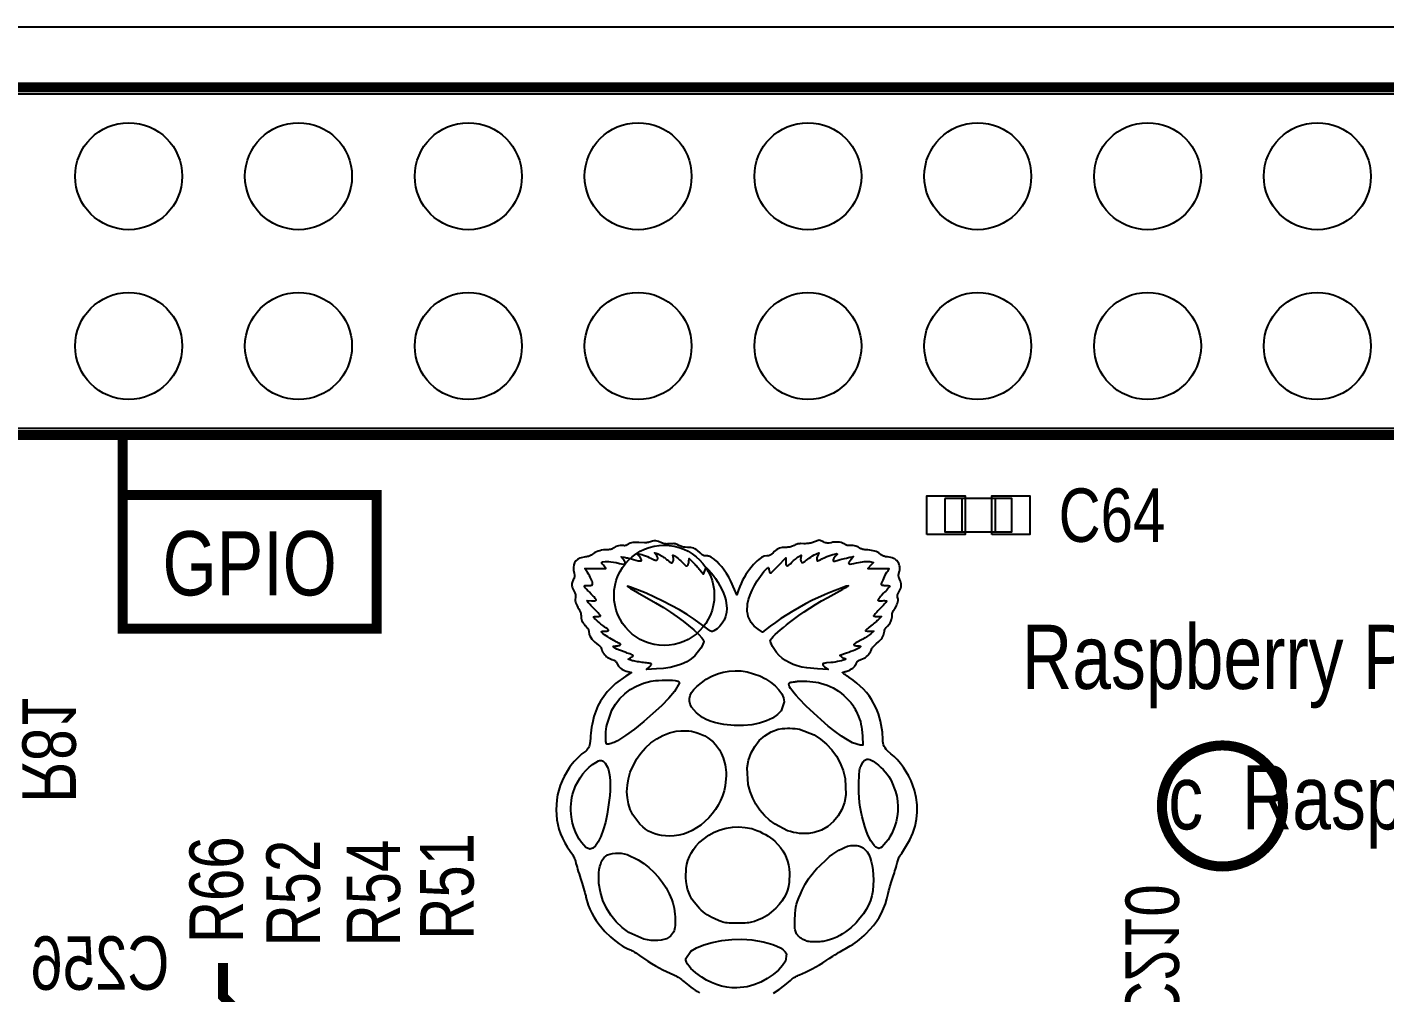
# Model space of a CAD drawing. Extents: x -2.3 to 87, y -2.5 to 56.
# Drawn here: x 14.47 to 34.78, y 41.55 to 56 of the extents above; entities that cross this region are included whole.
import ezdxf
from ezdxf.enums import TextEntityAlignment as Align

# ---------------------------------------------------------------- set-up
doc = ezdxf.new("R2010")
doc.units = 0
doc.header["$MEASUREMENT"] = 0
for name, color, linetype in [('BOARD_OUTLINE', 254, 'CONTINUOUS'), ('PARTS_TOP', 111, 'CONTINUOUS'), ('PINS_BOTTOM', 5, 'CONTINUOUS'), ('PINS_TOP', 1, 'CONTINUOUS'), ('SILK_BOTTOM', 85, 'CONTINUOUS'), ('SILK_TOP', 85, 'CONTINUOUS')]:
    doc.layers.add(name, color=color, linetype=linetype)

msp = doc.modelspace()

# ---------------------------------------------------------------- linework, layer by layer
at = {"layer": 'BOARD_OUTLINE'}
msp.add_lwpolyline([(3, 0), (82, 0, 0.414214), (85, 3), (85, 53, 0.414214), (82, 56), (3, 56, 0.414214), (0, 53), (0, 3, 0.414214)], format="xyb", close=True, dxfattribs=at)
at = {"layer": 'PARTS_TOP'}
for points in [[(7.1, 50), (57.9, 50), (57.9, 55), (7.1, 55), (7.1, 50)], [(28.2, 48.95), (28.2, 48.45), (29.2, 48.45), (29.2, 48.95), (28.2, 48.95)], [(28.45, 48.95), (28.45, 48.45)], [(28.95, 48.95), (28.95, 48.45)]]:
    msp.add_lwpolyline(points, dxfattribs=at)
at = {"layer": 'PINS_BOTTOM'}
for centre, radius in [((15.99, 53.77), 0.8), ((18.53, 53.77), 0.8), ((21.07, 53.77), 0.8), ((23.61, 53.77), 0.8), ((26.15, 53.77), 0.8), ((28.69, 53.77), 0.8), ((31.23, 53.77), 0.8), ((33.77, 53.77), 0.8), ((15.99, 51.23), 0.8), ((18.53, 51.23), 0.8), ((21.07, 51.23), 0.8), ((23.61, 51.23), 0.8), ((26.15, 51.23), 0.8), ((28.69, 51.23), 0.8), ((31.23, 51.23), 0.8), ((33.77, 51.23), 0.8), ((24, 47.5), 0.75)]:
    msp.add_circle(centre, radius, dxfattribs=at)
at = {"layer": 'PINS_TOP'}
for points in [[(27.93, 48.41), (27.93, 48.99), (28.5, 48.99), (28.5, 48.41)], [(28.9, 48.41), (28.9, 48.99), (29.47, 48.99), (29.47, 48.41)]]:
    msp.add_lwpolyline(points, close=True, dxfattribs=at)
for centre in [(15.99, 53.77), (18.53, 53.77), (21.07, 53.77), (23.61, 53.77), (26.15, 53.77), (28.69, 53.77), (31.23, 53.77), (33.77, 53.77), (15.99, 51.23), (18.53, 51.23), (21.07, 51.23), (23.61, 51.23), (26.15, 51.23), (28.69, 51.23), (31.23, 51.23), (33.77, 51.23)]:
    msp.add_circle(centre, 0.8, dxfattribs=at)
at = {"layer": 'SILK_TOP'}
for points in [[(7, 55.1, 0.15, 0.15, 0), (7, 50.4, 0.15, 0.15, 0), (7.5, 49.9, 0.15, 0.15, 0), (58, 49.9, 0.15, 0.15, 0), (58, 55.1, 0.15, 0.15, 0), (7, 55.1, 0.15, 0.15, 0)], [(15.9, 49, 0.15, 0.15, 0), (19.7, 49, 0.15, 0.15, 0), (19.7, 47, 0.15, 0.15, 0), (15.9, 47, 0.15, 0.15, 0), (15.9, 49.9, 0.15, 0.15, 0)], [(33.2555, 44.35, 0.15, 0.15, 1), (31.4445, 44.35, 0.15, 0.15, 1), (33.2555, 44.35, 0.15, 0.15, 0)], [(17.4, 42, 0.15, 0.15, 0), (17.4, 41.5, 0.15, 0.15, 0), (18.1, 40.8, 0.15, 0.15, 0), (19.5, 40.8, 0.15, 0.15, 0)]]:
    msp.add_lwpolyline(points, format="xyseb", dxfattribs=at)
msp.add_lwpolyline([(25.635, 41.5519), (25.7196, 41.6049), (25.804, 41.6675), (25.8889, 41.7398), (25.9163, 41.7622), (25.9312, 41.7731), (25.9465, 41.7836), (25.9621, 41.7936), (25.9777, 41.8028), (25.993, 41.8111), (26.008, 41.8184), (26.0223, 41.8245), (26.1137, 41.8636), (26.164, 41.8879), (26.216, 41.9148), (26.2688, 41.9435), (26.3216, 41.9738), (26.3734, 42.005), (26.4232, 42.0366), (26.4702, 42.0682), (26.523, 42.1037), (26.5514, 42.122), (26.5803, 42.1401), (26.6088, 42.1576), (26.6365, 42.1741), (26.6625, 42.1891), (26.6862, 42.2023), (26.7069, 42.2132), (26.7842, 42.2554), (26.8205, 42.2777), (26.8555, 42.3011), (26.8896, 42.3258), (26.9232, 42.3522), (26.9565, 42.3803), (26.9899, 42.4105), (27.0236, 42.4429), (27.1294, 42.56), (27.1745, 42.6206), (27.2146, 42.6833), (27.2501, 42.7483), (27.2812, 42.8164), (27.3082, 42.8878), (27.3313, 42.9631), (27.3508, 43.0428), (27.3614, 43.0868), (27.3685, 43.1134), (27.3765, 43.1422), (27.3853, 43.1723), (27.3947, 43.2031), (27.4044, 43.2338), (27.4142, 43.2638), (27.4239, 43.2923), (27.4432, 43.3494), (27.4524, 43.378), (27.4612, 43.406), (27.4692, 43.4325), (27.4763, 43.4571), (27.4823, 43.4791), (27.4869, 43.4978), (27.4901, 43.5127), (27.4983, 43.5445), (27.5035, 43.5594), (27.5095, 43.574), (27.5164, 43.5883), (27.5242, 43.6025), (27.533, 43.6168), (27.5429, 43.6313), (27.5539, 43.6462), (27.6761, 43.8414), (27.7203, 43.9429), (27.7532, 44.0466), (27.7747, 44.1521), (27.7847, 44.259), (27.7831, 44.3672), (27.7701, 44.4763), (27.7453, 44.586), (27.6943, 44.7239), (27.6603, 44.7934), (27.6216, 44.8613), (27.5793, 44.9265), (27.5342, 44.9874), (27.487, 45.0427), (27.4388, 45.0912), (27.3903, 45.1313), (27.339, 45.1744), (27.3193, 45.1957), (27.3032, 45.2175), (27.2905, 45.24), (27.2811, 45.2638), (27.2746, 45.2891), (27.2708, 45.3163), (27.2696, 45.346), (27.2633, 45.454), (27.2562, 45.5094), (27.2465, 45.5649), (27.2344, 45.62), (27.22, 45.6741), (27.2034, 45.7267), (27.1847, 45.7773), (27.164, 45.8252), (27.1011, 45.942), (27.0649, 45.9958), (27.0251, 46.047), (26.9815, 46.0959), (26.9337, 46.143), (26.8815, 46.1885), (26.8246, 46.2329), (26.7626, 46.2765), (26.7289, 46.2989), (26.7139, 46.3092), (26.7005, 46.3186), (26.6889, 46.3269), (26.6794, 46.3339), (26.6723, 46.3394), (26.6678, 46.3432), (26.6663, 46.345), (26.6694, 46.3472), (26.673, 46.3487), (26.6779, 46.3504), (26.6839, 46.3524), (26.6909, 46.3544), (26.6986, 46.3566), (26.7071, 46.3589), (26.7162, 46.3612), (26.7624, 46.3777), (26.7835, 46.3882), (26.803, 46.4001), (26.8206, 46.4132), (26.8364, 46.4275), (26.8501, 46.4428), (26.8615, 46.4591), (26.8705, 46.4761), (26.8813, 46.498), (26.8871, 46.5066), (26.8934, 46.514), (26.9006, 46.5204), (26.9088, 46.526), (26.9184, 46.5312), (26.9295, 46.5361), (26.9424, 46.5411), (26.9898, 46.5606), (27.0102, 46.5724), (27.0287, 46.5856), (27.0454, 46.6004), (27.0603, 46.6169), (27.0735, 46.635), (27.0852, 46.655), (27.0956, 46.6768), (27.1082, 46.7032), (27.1153, 46.7152), (27.1229, 46.7265), (27.131, 46.7372), (27.1397, 46.7471), (27.1488, 46.7564), (27.1585, 46.7651), (27.1687, 46.7731), (27.2121, 46.8095), (27.2304, 46.8281), (27.2463, 46.847), (27.2598, 46.8661), (27.271, 46.8852), (27.2796, 46.9044), (27.2857, 46.9235), (27.2893, 46.9425), (27.2938, 46.9663), (27.2972, 46.9771), (27.3015, 46.9875), (27.3068, 46.9976), (27.3132, 47.0078), (27.3209, 47.0181), (27.3299, 47.0287), (27.3404, 47.04), (27.3696, 47.0741), (27.3808, 47.0904), (27.39, 47.1068), (27.3971, 47.1233), (27.4025, 47.1404), (27.4061, 47.1583), (27.4082, 47.1773), (27.4089, 47.1978), (27.4105, 47.2196), (27.4126, 47.2302), (27.4158, 47.241), (27.4199, 47.2519), (27.4252, 47.2632), (27.4316, 47.2751), (27.4393, 47.2876), (27.4483, 47.3011), (27.4731, 47.3432), (27.4824, 47.3642), (27.4897, 47.3849), (27.4948, 47.405), (27.4977, 47.4243), (27.4983, 47.4426), (27.4966, 47.4596), (27.4924, 47.4751), (27.4888, 47.4892), (27.4884, 47.4961), (27.4891, 47.5031), (27.4908, 47.5105), (27.4937, 47.5183), (27.4978, 47.5269), (27.5031, 47.5364), (27.5098, 47.547), (27.5322, 47.5887), (27.5392, 47.6094), (27.5436, 47.6302), (27.5452, 47.651), (27.5442, 47.6718), (27.5404, 47.6928), (27.534, 47.7138), (27.5249, 47.735), (27.5136, 47.7611), (27.51, 47.7716), (27.5075, 47.7811), (27.5063, 47.7898), (27.5061, 47.7982), (27.5071, 47.8067), (27.5091, 47.8156), (27.5121, 47.8255), (27.5217, 47.8644), (27.5239, 47.8846), (27.5243, 47.9048), (27.523, 47.9247), (27.5201, 47.9439), (27.5156, 47.9621), (27.5094, 47.9788), (27.5017, 47.9937), (27.4791, 48.0222), (27.4653, 48.0341), (27.4496, 48.0445), (27.432, 48.0534), (27.4124, 48.0609), (27.3906, 48.0669), (27.3667, 48.0716), (27.3404, 48.075), (27.3126, 48.0788), (27.3003, 48.0813), (27.2891, 48.0843), (27.2788, 48.0878), (27.2695, 48.0918), (27.261, 48.0964), (27.2533, 48.1016), (27.2464, 48.1075), (27.211, 48.1351), (27.1923, 48.146), (27.1724, 48.1551), (27.1512, 48.1627), (27.1281, 48.1687), (27.1028, 48.1735), (27.0751, 48.177), (27.0445, 48.1794), (27.0032, 48.1829), (26.9865, 48.1851), (26.9721, 48.1877), (26.9597, 48.1907), (26.949, 48.1942), (26.9399, 48.1983), (26.932, 48.203), (26.925, 48.2084), (26.8994, 48.2253), (26.8833, 48.2322), (26.8657, 48.238), (26.8472, 48.2426), (26.8282, 48.2457), (26.8094, 48.2473), (26.7912, 48.2473), (26.7742, 48.2455), (26.7574, 48.2439), (26.7496, 48.2442), (26.7421, 48.2453), (26.7346, 48.2472), (26.7272, 48.25), (26.7196, 48.2537), (26.7117, 48.2584), (26.7034, 48.2641), (26.668, 48.2824), (26.6465, 48.289), (26.6232, 48.2937), (26.5986, 48.2966), (26.5731, 48.2976), (26.5473, 48.2966), (26.5218, 48.2936), (26.4969, 48.2885), (26.4695, 48.2822), (26.458, 48.2809), (26.4472, 48.2808), (26.4365, 48.282), (26.4251, 48.2844), (26.4125, 48.2882), (26.3979, 48.2934), (26.3808, 48.3001), (26.3193, 48.3256), (26.2462, 48.2989), (26.211, 48.2867), (26.1947, 48.2822), (26.1787, 48.2788), (26.1626, 48.2763), (26.1458, 48.2746), (26.1279, 48.2736), (26.1086, 48.2732), (26.0873, 48.2734), (26.0459, 48.2739), (26.0292, 48.2732), (26.0143, 48.2716), (26.0007, 48.2691), (25.9876, 48.2655), (25.9745, 48.2606), (25.9608, 48.2544), (25.9457, 48.2467), (25.9185, 48.2341), (25.9054, 48.2294), (25.8924, 48.2255), (25.8792, 48.2225), (25.8654, 48.2203), (25.8508, 48.2188), (25.8351, 48.218), (25.8181, 48.2177), (25.7669, 48.2145), (25.7445, 48.2103), (25.7238, 48.2041), (25.7041, 48.1956), (25.6851, 48.1849), (25.6664, 48.1715), (25.6474, 48.1554), (25.6278, 48.1365), (25.6053, 48.1147), (25.5957, 48.1069), (25.5866, 48.1009), (25.5776, 48.0964), (25.5683, 48.0933), (25.5581, 48.0914), (25.5468, 48.0903), (25.5338, 48.0901), (25.4968, 48.0848), (25.4778, 48.0778), (25.4582, 48.0677), (25.4375, 48.0541), (25.4154, 48.0369), (25.3916, 48.0159), (25.3659, 47.9907), (25.3377, 47.9613), (25.2754, 47.8881), (25.2471, 47.8497), (25.2207, 47.8099), (25.1959, 47.7684), (25.1727, 47.7251), (25.151, 47.6797), (25.1306, 47.632), (25.1115, 47.5818), (25.0848, 47.5088), (25.0535, 47.5888), (24.998, 47.7129), (24.9668, 47.7711), (24.9337, 47.8262), (24.8988, 47.8778), (24.8624, 47.9256), (24.8249, 47.969), (24.7864, 48.0077), (24.7472, 48.0413), (24.7166, 48.0638), (24.7038, 48.072), (24.692, 48.0784), (24.6809, 48.0831), (24.6699, 48.0864), (24.6586, 48.0886), (24.6466, 48.0897), (24.6335, 48.0901), (24.6081, 48.0912), (24.5977, 48.0931), (24.5881, 48.096), (24.579, 48.1004), (24.5699, 48.1064), (24.5601, 48.1142), (24.5494, 48.1242), (24.5371, 48.1365), (24.4986, 48.1715), (24.4799, 48.1849), (24.461, 48.1956), (24.4414, 48.2041), (24.4208, 48.2103), (24.3986, 48.2145), (24.3745, 48.2169), (24.348, 48.2177), (24.315, 48.2188), (24.3005, 48.2203), (24.287, 48.2226), (24.274, 48.2257), (24.2613, 48.2297), (24.2485, 48.2347), (24.2354, 48.2407), (24.2216, 48.2479), (24.193, 48.2622), (24.1806, 48.267), (24.1685, 48.2704), (24.1561, 48.2726), (24.1427, 48.2736), (24.1275, 48.2735), (24.1099, 48.2727), (24.0893, 48.2711), (24.0529, 48.2686), (24.0376, 48.2685), (24.0237, 48.2692), (24.0109, 48.2708), (23.9986, 48.2732), (23.9866, 48.2766), (23.9744, 48.2808), (23.9616, 48.2861), (23.9151, 48.3042), (23.8951, 48.3099), (23.8768, 48.3136), (23.8597, 48.3153), (23.8433, 48.3149), (23.8273, 48.3126), (23.8112, 48.3084), (23.7946, 48.3024), (23.7758, 48.296), (23.7656, 48.2933), (23.755, 48.291), (23.7445, 48.2892), (23.7342, 48.2879), (23.7245, 48.2871), (23.7155, 48.2869), (23.7075, 48.2873), (23.6221, 48.2924), (23.5876, 48.293), (23.558, 48.2922), (23.5326, 48.2899), (23.5111, 48.2863), (23.4928, 48.2812), (23.4772, 48.2745), (23.4639, 48.2664), (23.4475, 48.2553), (23.4397, 48.2512), (23.4322, 48.248), (23.4248, 48.2456), (23.4176, 48.2442), (23.4106, 48.2435), (23.4036, 48.2436), (23.3966, 48.2444), (23.3605, 48.2462), (23.3399, 48.2442), (23.3187, 48.2405), (23.298, 48.2354), (23.2785, 48.2291), (23.2612, 48.2217), (23.2468, 48.2136), (23.2365, 48.2049), (23.2254, 48.1956), (23.2188, 48.192), (23.2113, 48.189), (23.2025, 48.1867), (23.1922, 48.185), (23.1803, 48.1838), (23.1665, 48.1831), (23.1506, 48.1829), (23.0932, 48.1789), (23.065, 48.1742), (23.0376, 48.1677), (23.0114, 48.1597), (22.9868, 48.1502), (22.9642, 48.1394), (22.9441, 48.1275), (22.9267, 48.1144), (22.9082, 48.1003), (22.8987, 48.0947), (22.8887, 48.0899), (22.878, 48.0858), (22.8665, 48.0824), (22.8539, 48.0795), (22.84, 48.077), (22.8246, 48.075), (22.7373, 48.0551), (22.7042, 48.0378), (22.6782, 48.0156), (22.6591, 47.9884), (22.6471, 47.9563), (22.642, 47.9192), (22.6439, 47.8772), (22.6528, 47.8301), (22.658, 47.8047), (22.6591, 47.7943), (22.6592, 47.7847), (22.6581, 47.7755), (22.6559, 47.7662), (22.6523, 47.7563), (22.6475, 47.7453), (22.6412, 47.7327), (22.6248, 47.6949), (22.6204, 47.678), (22.6187, 47.6617), (22.6195, 47.6452), (22.623, 47.628), (22.6292, 47.6094), (22.6379, 47.5888), (22.6494, 47.5656), (22.6635, 47.537), (22.6685, 47.5252), (22.6722, 47.5146), (22.6746, 47.5049), (22.6758, 47.4958), (22.6759, 47.4871), (22.6748, 47.4783), (22.6726, 47.4693), (22.6691, 47.437), (22.6705, 47.4195), (22.674, 47.401), (22.6795, 47.3819), (22.687, 47.3621), (22.6965, 47.3418), (22.7079, 47.321), (22.7213, 47.2999), (22.7355, 47.2763), (22.7412, 47.2652), (22.7458, 47.2544), (22.7496, 47.2436), (22.7525, 47.2329), (22.7545, 47.2219), (22.7557, 47.2107), (22.7561, 47.199), (22.7597, 47.1582), (22.7643, 47.139), (22.7708, 47.1204), (22.7791, 47.1024), (22.7893, 47.0849), (22.8014, 47.0678), (22.8155, 47.0509), (22.8315, 47.0342), (22.8479, 47.0169), (22.8544, 47.0086), (22.8599, 47.0005), (22.8644, 46.9925), (22.8678, 46.9848), (22.8702, 46.9771), (22.8717, 46.9697), (22.8721, 46.9623), (22.88, 46.917), (22.8897, 46.8938), (22.903, 46.8704), (22.9198, 46.847), (22.94, 46.8238), (22.9635, 46.8009), (22.99, 46.7786), (23.0195, 46.7569), (23.0327, 46.7468), (23.0387, 46.7413), (23.0441, 46.7358), (23.0487, 46.7304), (23.0525, 46.7253), (23.0554, 46.7205), (23.0572, 46.7163), (23.0578, 46.7128), (23.0654, 46.6842), (23.0739, 46.6666), (23.0849, 46.648), (23.0975, 46.6294), (23.1112, 46.6116), (23.1255, 46.5956), (23.1396, 46.5822), (23.1529, 46.5724), (23.1688, 46.5635), (23.1778, 46.5589), (23.1873, 46.5544), (23.1969, 46.5501), (23.2066, 46.546), (23.2159, 46.5423), (23.2248, 46.5391), (23.233, 46.5364), (23.2523, 46.5287), (23.2604, 46.5241), (23.2676, 46.5187), (23.2742, 46.5124), (23.2803, 46.5051), (23.2859, 46.4965), (23.2914, 46.4865), (23.2968, 46.4749), (23.3176, 46.4407), (23.3313, 46.4253), (23.3471, 46.4111), (23.365, 46.3981), (23.3849, 46.3865), (23.4067, 46.3762), (23.4303, 46.3674), (23.4558, 46.3601), (23.5115, 46.3461), (23.4268, 46.2928), (23.2729, 46.1796), (23.2067, 46.119), (23.1475, 46.0556), (23.0951, 45.9891), (23.0493, 45.9192), (23.0099, 45.846), (22.9768, 45.769), (22.9499, 45.6883), (22.9308, 45.6123), (22.9223, 45.5701), (22.9147, 45.5265), (22.9082, 45.4826), (22.9028, 45.4394), (22.8987, 45.398), (22.8962, 45.3595), (22.8953, 45.3251), (22.8903, 45.281), (22.8843, 45.2594), (22.8762, 45.2387), (22.8662, 45.2192), (22.8546, 45.2012), (22.8415, 45.1852), (22.8272, 45.1714), (22.8118, 45.1603), (22.7685, 45.1274), (22.7418, 45.1032), (22.7132, 45.0755), (22.6841, 45.0455), (22.6556, 45.0144), (22.6288, 44.9835), (22.6051, 44.954), (22.5855, 44.9271), (22.5045, 44.7915), (22.4721, 44.7236), (22.445, 44.6551), (22.4231, 44.5856), (22.4062, 44.5149), (22.3942, 44.4425), (22.3872, 44.3681), (22.3848, 44.2913), (22.3953, 44.1434), (22.4083, 44.0717), (22.4266, 44.0015), (22.45, 43.9328), (22.4785, 43.8658), (22.5122, 43.8002), (22.551, 43.7363), (22.5948, 43.674), (22.6208, 43.6371), (22.6314, 43.6202), (22.6407, 43.604), (22.6487, 43.5883), (22.6557, 43.5727), (22.6617, 43.557), (22.6669, 43.541), (22.6714, 43.5243), (22.6806, 43.4881), (22.6877, 43.4631), (22.6961, 43.4345), (22.7056, 43.403), (22.7158, 43.3694), (22.7267, 43.3344), (22.7379, 43.2988), (22.7491, 43.2633), (22.7722, 43.1912), (22.7834, 43.1551), (22.7939, 43.1199), (22.8037, 43.0866), (22.8124, 43.0559), (22.8199, 43.0285), (22.826, 43.0053), (22.8304, 42.9871), (22.8653, 42.8664), (22.889, 42.807), (22.9167, 42.7483), (22.9483, 42.6907), (22.9837, 42.6343), (23.0227, 42.5793), (23.0652, 42.5259), (23.1112, 42.4743), (23.1948, 42.3933), (23.239, 42.3555), (23.284, 42.3203), (23.3289, 42.288), (23.3731, 42.2592), (23.4158, 42.2345), (23.4564, 42.2144), (23.4941, 42.1993), (23.5124, 42.1903), (23.5255, 42.1829), (23.5406, 42.1739), (23.5573, 42.1634), (23.5752, 42.1518), (23.5939, 42.1393), (23.613, 42.126), (23.6321, 42.1123), (23.7543, 42.0287), (23.8124, 41.9918), (23.8691, 41.9578), (23.9246, 41.9266), (23.9794, 41.8978), (24.0337, 41.8714), (24.088, 41.847), (24.1427, 41.8245), (24.1736, 41.8101), (24.19, 41.801), (24.2069, 41.7907), (24.2241, 41.7794), (24.2415, 41.7672), (24.2589, 41.7541), (24.2763, 41.7403), (24.2935, 41.7259), (24.3673, 41.6635), (24.4006, 41.6374), (24.4326, 41.6141), (24.4642, 41.5928), (24.4962, 41.573), (24.5294, 41.5542)], dxfattribs=at)
for points in [[(23.9512, 48.0982), (23.9686, 48.0873), (23.979, 48.0804), (23.99, 48.0728), (24.0015, 48.0646), (24.0132, 48.056), (24.0247, 48.0472), (24.0359, 48.0384), (24.0463, 48.0297), (24.066, 48.0143), (24.0753, 48.0075), (24.0839, 48.0013), (24.0918, 47.996), (24.0986, 47.9916), (24.1043, 47.9884), (24.1086, 47.9863), (24.1113, 47.9856), (24.1238, 47.9931), (24.1293, 48.0015), (24.1339, 48.012), (24.1375, 48.0239), (24.1398, 48.0367), (24.1406, 48.0495), (24.1397, 48.0617), (24.1368, 48.0726), (24.1335, 48.0829), (24.1323, 48.0874), (24.1314, 48.0914), (24.1308, 48.0949), (24.1306, 48.0977), (24.1307, 48.0999), (24.1313, 48.1012), (24.1322, 48.1017), (24.153, 48.0919), (24.1693, 48.081), (24.1881, 48.0671), (24.2085, 48.0511), (24.2293, 48.0338), (24.2496, 48.0159), (24.2682, 47.9985), (24.2842, 47.9821), (24.3085, 47.9567), (24.3173, 47.9484), (24.3246, 47.9428), (24.3306, 47.9397), (24.3358, 47.9389), (24.3405, 47.9402), (24.3452, 47.9435), (24.3503, 47.9485), (24.3565, 47.9583), (24.3594, 47.9644), (24.3621, 47.9712), (24.3646, 47.9784), (24.3668, 47.986), (24.3687, 47.9937), (24.3702, 48.0013), (24.3712, 48.0088), (24.3747, 48.0494), (24.4269, 47.9972), (24.4488, 47.975), (24.4611, 47.9623), (24.4739, 47.9489), (24.487, 47.935), (24.4999, 47.9212), (24.5124, 47.9076), (24.5241, 47.8945), (24.5348, 47.8824), (24.5905, 47.8197), (24.6091, 47.8684), (24.6277, 47.9172), (24.6671, 47.8789), (24.7343, 47.8001), (24.7683, 47.7516), (24.8013, 47.699), (24.8325, 47.6438), (24.861, 47.5877), (24.8859, 47.5321), (24.9062, 47.4786), (24.9212, 47.4287), (24.9363, 47.3022), (24.9313, 47.2421), (24.9182, 47.185), (24.8973, 47.1316), (24.8689, 47.0828), (24.8333, 47.0391), (24.7907, 47.0014), (24.7414, 46.9704), (24.722, 46.9618), (24.7139, 46.9603), (24.7057, 46.9611), (24.6966, 46.9644), (24.6857, 46.9708), (24.6721, 46.9805), (24.655, 46.9937), (24.6335, 47.011), (24.4493, 47.1451), (24.3421, 47.2137), (24.2272, 47.282), (24.1065, 47.349), (23.9819, 47.4136), (23.8552, 47.4748), (23.7283, 47.5316), (23.6031, 47.583), (23.4966, 47.6236), (23.4662, 47.6339), (23.451, 47.6373), (23.451, 47.6336), (23.4662, 47.6226), (23.4966, 47.6041), (23.5423, 47.5778), (23.6031, 47.5436), (23.871, 47.3887), (23.9876, 47.3168), (24.0942, 47.2477), (24.1919, 47.1805), (24.2818, 47.1143), (24.3651, 47.0485), (24.4429, 46.9822), (24.5163, 46.9147), (24.5649, 46.8654), (24.5796, 46.8465), (24.5882, 46.8292), (24.5909, 46.812), (24.5879, 46.793), (24.5796, 46.7707), (24.5661, 46.7433), (24.5476, 46.7093), (24.4609, 46.5973), (24.4032, 46.5498), (24.3366, 46.5084), (24.2616, 46.4732), (24.1787, 46.4445), (24.0884, 46.4225), (23.9911, 46.4074), (23.8874, 46.3995), (23.7366, 46.3937), (23.7772, 46.4285), (23.7925, 46.4429), (23.7983, 46.4493), (23.8029, 46.4551), (23.8062, 46.4604), (23.8082, 46.465), (23.8089, 46.4689), (23.8082, 46.4723), (23.8062, 46.4749), (23.7946, 46.4794), (23.7836, 46.482), (23.7697, 46.4847), (23.7533, 46.4875), (23.7347, 46.4903), (23.7145, 46.4931), (23.6929, 46.4957), (23.6704, 46.4981), (23.6244, 46.5043), (23.6018, 46.5078), (23.5801, 46.5115), (23.5598, 46.5153), (23.5414, 46.519), (23.5253, 46.5227), (23.5121, 46.5262), (23.5022, 46.5295), (23.4592, 46.548), (23.4987, 46.5678), (23.5121, 46.5751), (23.5182, 46.5789), (23.5237, 46.5827), (23.5286, 46.5864), (23.5326, 46.5898), (23.5356, 46.593), (23.5375, 46.5957), (23.5381, 46.5979), (23.5318, 46.6034), (23.5238, 46.6076), (23.513, 46.6127), (23.4998, 46.6184), (23.4844, 46.6246), (23.4673, 46.6311), (23.4487, 46.6377), (23.4291, 46.6443), (23.3293, 46.6808), (23.2926, 46.6965), (23.2651, 46.7103), (23.247, 46.722), (23.2387, 46.7314), (23.2404, 46.7383), (23.2523, 46.7426), (23.2748, 46.7441), (23.3017, 46.7463), (23.3143, 46.7487), (23.3258, 46.7518), (23.3355, 46.7554), (23.3431, 46.7592), (23.348, 46.7632), (23.3497, 46.7671), (23.3479, 46.7708), (23.3399, 46.7754), (23.3321, 46.7797), (23.3221, 46.7852), (23.3102, 46.7917), (23.2967, 46.799), (23.2819, 46.807), (23.2659, 46.8154), (23.2492, 46.8242), (23.1868, 46.8596), (23.1576, 46.8776), (23.1306, 46.895), (23.1068, 46.9114), (23.0868, 46.9263), (23.0714, 46.9391), (23.0615, 46.9493), (23.0578, 46.9565), (23.061, 46.9594), (23.0648, 46.9606), (23.0699, 46.9618), (23.0761, 46.9627), (23.0832, 46.9635), (23.0912, 46.9641), (23.0998, 46.9645), (23.1088, 46.9646), (23.1275, 46.9652), (23.136, 46.966), (23.1438, 46.967), (23.1508, 46.9683), (23.1567, 46.9697), (23.1615, 46.9714), (23.1649, 46.9731), (23.1669, 46.975), (23.1664, 46.9805), (23.1642, 46.9842), (23.1608, 46.9884), (23.1564, 46.993), (23.1509, 46.998), (23.1446, 47.0031), (23.1375, 47.0082), (23.1297, 47.0133), (23.0817, 47.0487), (23.0542, 47.0706), (23.0265, 47.0936), (23.0003, 47.1161), (22.9771, 47.137), (22.9585, 47.1548), (22.9462, 47.1682), (22.9418, 47.1757), (22.945, 47.1788), (22.9488, 47.1802), (22.9538, 47.1815), (22.9599, 47.1827), (22.9669, 47.1837), (22.9746, 47.1844), (22.9829, 47.1849), (22.9916, 47.185), (23.0097, 47.1855), (23.018, 47.1861), (23.0257, 47.1868), (23.0325, 47.1877), (23.0384, 47.1886), (23.0431, 47.1897), (23.0466, 47.1908), (23.0485, 47.192), (23.0461, 47.1992), (23.0411, 47.206), (23.0339, 47.2147), (23.0247, 47.2251), (23.0138, 47.2368), (23.0014, 47.2496), (22.9877, 47.2634), (22.9731, 47.2779), (22.9425, 47.3072), (22.928, 47.322), (22.9144, 47.3363), (22.9019, 47.35), (22.8909, 47.3625), (22.8817, 47.3737), (22.8746, 47.3831), (22.8698, 47.3904), (22.8501, 47.4252), (22.9116, 47.4194), (22.9358, 47.4181), (22.9462, 47.4182), (22.9554, 47.4187), (22.9634, 47.4197), (22.9702, 47.421), (22.9756, 47.4228), (22.9797, 47.425), (22.9824, 47.4275), (22.9808, 47.4369), (22.9766, 47.4443), (22.9702, 47.4534), (22.9618, 47.4641), (22.9514, 47.4761), (22.9391, 47.4894), (22.9251, 47.5038), (22.9093, 47.5192), (22.8806, 47.5479), (22.8671, 47.562), (22.8546, 47.5754), (22.8433, 47.588), (22.8335, 47.5994), (22.8253, 47.6093), (22.8192, 47.6175), (22.8153, 47.6236), (22.8092, 47.6371), (22.8087, 47.6416), (22.8103, 47.6448), (22.8146, 47.6469), (22.8219, 47.6482), (22.8327, 47.6489), (22.8474, 47.6491), (22.8663, 47.6491), (22.8964, 47.6498), (22.9071, 47.6507), (22.9154, 47.6522), (22.9215, 47.6544), (22.9257, 47.6572), (22.9284, 47.6609), (22.9298, 47.6655), (22.9302, 47.6712), (22.9257, 47.6973), (22.9204, 47.7139), (22.9131, 47.7324), (22.9041, 47.7525), (22.8935, 47.7739), (22.8815, 47.7963), (22.8681, 47.8194), (22.8536, 47.8429), (22.8141, 47.9044), (23.1297, 47.9044), (23.0938, 47.9497), (23.075, 47.9737), (23.0694, 47.9818), (23.0663, 47.9878), (23.0655, 47.9921), (23.067, 47.9953), (23.0707, 47.9977), (23.0766, 47.9997), (23.0845, 48.0019), (23.1241, 48.0085), (23.1469, 48.009), (23.1731, 48.0076), (23.2037, 48.004), (23.2398, 47.9982), (23.2825, 47.99), (23.3329, 47.9792), (23.3919, 47.9659), (23.4104, 47.9669), (23.4155, 47.9718), (23.4179, 47.9792), (23.4175, 47.9888), (23.4144, 48.0002), (23.4085, 48.0132), (23.3999, 48.0274), (23.3885, 48.0425), (23.3583, 48.0773), (23.4024, 48.0703), (23.4238, 48.0664), (23.4378, 48.0634), (23.4534, 48.0597), (23.4703, 48.0556), (23.4881, 48.051), (23.5063, 48.0461), (23.5247, 48.0409), (23.5428, 48.0355), (23.6126, 48.0186), (23.6358, 48.0157), (23.6515, 48.0166), (23.6599, 48.0215), (23.6613, 48.0306), (23.6558, 48.044), (23.6437, 48.0618), (23.6252, 48.0843), (23.6121, 48.1001), (23.6074, 48.1066), (23.6039, 48.1122), (23.6017, 48.1167), (23.6008, 48.1203), (23.601, 48.1228), (23.6026, 48.1243), (23.6054, 48.1249), (23.6396, 48.1185), (23.6642, 48.1114), (23.6919, 48.1024), (23.721, 48.092), (23.7501, 48.0807), (23.7775, 48.0691), (23.8017, 48.0577), (23.8213, 48.0471), (23.8399, 48.0379), (23.849, 48.0339), (23.8577, 48.0306), (23.8658, 48.0279), (23.8732, 48.0259), (23.8795, 48.0247), (23.8847, 48.0244), (23.8885, 48.0251), (23.9001, 48.0349), (23.9029, 48.0423), (23.9038, 48.051), (23.9027, 48.0609), (23.8997, 48.0717), (23.8948, 48.0832), (23.888, 48.0952), (23.8793, 48.1075), (23.8549, 48.1388), (23.8827, 48.1307), (23.8949, 48.1263), (23.9023, 48.1233), (23.9102, 48.1198), (23.9185, 48.1159), (23.927, 48.1118), (23.9354, 48.1074), (23.9435, 48.1028)], [(26.3019, 48.1075), (26.2915, 48.0864), (26.2878, 48.0748), (26.2853, 48.0629), (26.2838, 48.0515), (26.2836, 48.0408), (26.2845, 48.0313), (26.2868, 48.0236), (26.2903, 48.0181), (26.2962, 48.0179), (26.3016, 48.0194), (26.3083, 48.0217), (26.3162, 48.0249), (26.3251, 48.0289), (26.335, 48.0335), (26.3455, 48.0389), (26.3565, 48.0448), (26.4054, 48.0685), (26.4342, 48.0805), (26.4642, 48.092), (26.4939, 48.1026), (26.522, 48.1116), (26.5471, 48.1186), (26.5678, 48.1232), (26.5827, 48.1249), (26.5886, 48.1231), (26.5895, 48.1209), (26.589, 48.1177), (26.5871, 48.1135), (26.5837, 48.1084), (26.5787, 48.1022), (26.5723, 48.0949), (26.5642, 48.0866), (26.5401, 48.0573), (26.5326, 48.0444), (26.5282, 48.0332), (26.5269, 48.0239), (26.5288, 48.017), (26.5339, 48.0127), (26.5422, 48.0114), (26.5537, 48.0135), (26.603, 48.0267), (26.6333, 48.0345), (26.6971, 48.0507), (26.7275, 48.0582), (26.7548, 48.0648), (26.7775, 48.0701), (26.7939, 48.0738), (26.8334, 48.0819), (26.7962, 48.039), (26.7653, 47.9987), (26.7595, 47.9852), (26.7606, 47.9759), (26.7687, 47.9705), (26.7842, 47.969), (26.8073, 47.9712), (26.8383, 47.9768), (26.8774, 47.9856), (26.9385, 47.9988), (26.9649, 48.0032), (26.9892, 48.0062), (27.0119, 48.0079), (27.0333, 48.0082), (27.0539, 48.0073), (27.0741, 48.0052), (27.0944, 48.0019), (27.1315, 47.9937), (27.0886, 47.9497), (27.0445, 47.9044), (27.2035, 47.9044), (27.2586, 47.9041), (27.2834, 47.9037), (27.3056, 47.9032), (27.3248, 47.9027), (27.3406, 47.902), (27.3524, 47.9013), (27.3599, 47.9005), (27.3624, 47.8998), (27.3602, 47.8942), (27.3575, 47.8893), (27.3539, 47.8832), (27.3496, 47.8761), (27.3446, 47.8681), (27.339, 47.8594), (27.3329, 47.8501), (27.3265, 47.8406), (27.3028, 47.8002), (27.2908, 47.7769), (27.2792, 47.753), (27.2687, 47.7294), (27.2597, 47.7074), (27.2526, 47.6879), (27.2481, 47.672), (27.2464, 47.6607), (27.2505, 47.6565), (27.2552, 47.6546), (27.2616, 47.653), (27.2693, 47.6517), (27.2782, 47.6506), (27.2881, 47.6498), (27.2989, 47.6493), (27.3102, 47.6491), (27.3337, 47.6485), (27.3438, 47.6476), (27.3526, 47.6465), (27.36, 47.645), (27.366, 47.6433), (27.3704, 47.6413), (27.3731, 47.639), (27.374, 47.6364), (27.3682, 47.6261), (27.3613, 47.6173), (27.3521, 47.6063), (27.3409, 47.5935), (27.328, 47.5793), (27.3135, 47.5639), (27.2979, 47.5476), (27.2812, 47.5308), (27.2494, 47.4977), (27.2355, 47.4823), (27.2233, 47.4681), (27.2129, 47.4555), (27.2047, 47.4447), (27.1989, 47.436), (27.1957, 47.4298), (27.1954, 47.4264), (27.2021, 47.4224), (27.208, 47.421), (27.2152, 47.4198), (27.2236, 47.4191), (27.233, 47.4186), (27.2432, 47.4185), (27.2539, 47.4188), (27.265, 47.4194), (27.2869, 47.4209), (27.2967, 47.421), (27.3054, 47.4208), (27.313, 47.4202), (27.3191, 47.4193), (27.3237, 47.4181), (27.3266, 47.4166), (27.3276, 47.4148), (27.3215, 47.4048), (27.3142, 47.3956), (27.3045, 47.3842), (27.2926, 47.3706), (27.2788, 47.3554), (27.2635, 47.3387), (27.2468, 47.3209), (27.229, 47.3022), (27.1946, 47.2664), (27.1792, 47.2499), (27.1654, 47.2349), (27.1536, 47.2215), (27.1438, 47.2103), (27.1366, 47.2014), (27.132, 47.1952), (27.1304, 47.192), (27.1341, 47.1897), (27.1386, 47.1886), (27.1445, 47.1877), (27.1517, 47.1868), (27.1601, 47.1861), (27.1695, 47.1855), (27.1798, 47.1852), (27.1907, 47.185), (27.2511, 47.185), (27.2162, 47.1491), (27.1989, 47.1324), (27.1869, 47.1218), (27.1734, 47.1101), (27.1585, 47.0976), (27.1427, 47.0847), (27.1263, 47.0715), (27.1097, 47.0585), (27.0933, 47.0458), (27.0628, 47.0219), (27.0495, 47.0108), (27.0377, 47.0007), (27.0278, 46.9917), (27.0199, 46.9841), (27.0143, 46.978), (27.0112, 46.9738), (27.0109, 46.9715), (27.0174, 46.9693), (27.0229, 46.9682), (27.0297, 46.9672), (27.0376, 46.9663), (27.0465, 46.9656), (27.0561, 46.9651), (27.0663, 46.9647), (27.077, 46.9646), (27.1362, 46.9634), (27.0909, 46.9251), (27.069, 46.9082), (27.0548, 46.8984), (27.0392, 46.888), (27.0224, 46.8772), (27.0048, 46.8664), (26.9869, 46.8557), (26.9691, 46.8455), (26.9517, 46.8358), (26.8875, 46.8016), (26.8659, 46.7895), (26.8505, 46.78), (26.8407, 46.7726), (26.8356, 46.7669), (26.8347, 46.7623), (26.8372, 46.7583), (26.8426, 46.7546), (26.8506, 46.7509), (26.8562, 46.7493), (26.8626, 46.7478), (26.8698, 46.7466), (26.8774, 46.7455), (26.8855, 46.7448), (26.8936, 46.7443), (26.9018, 46.7441), (26.9178, 46.7435), (26.9243, 46.7427), (26.9298, 46.7416), (26.9342, 46.7402), (26.9373, 46.7386), (26.9392, 46.7368), (26.9398, 46.7348), (26.9389, 46.7325), (26.9194, 46.7161), (26.9016, 46.7059), (26.8795, 46.6947), (26.8536, 46.6829), (26.8246, 46.6706), (26.7932, 46.6581), (26.7599, 46.6458), (26.7254, 46.6339), (26.6268, 46.6014), (26.6535, 46.5805), (26.6639, 46.5726), (26.6693, 46.5691), (26.6746, 46.5661), (26.6797, 46.5635), (26.6845, 46.5614), (26.689, 46.5598), (26.693, 46.5588), (26.6964, 46.5585), (26.7022, 46.5578), (26.7048, 46.5571), (26.707, 46.556), (26.709, 46.5548), (26.7105, 46.5533), (26.7117, 46.5517), (26.7124, 46.5499), (26.7127, 46.548), (26.6961, 46.5363), (26.6772, 46.5296), (26.6528, 46.5226), (26.6243, 46.5158), (26.5927, 46.5093), (26.5594, 46.5034), (26.5255, 46.4984), (26.4922, 46.4947), (26.4301, 46.4889), (26.4084, 46.4861), (26.3923, 46.4831), (26.381, 46.4797), (26.3741, 46.4758), (26.371, 46.4711), (26.3711, 46.4654), (26.3739, 46.4587), (26.3796, 46.4508), (26.3838, 46.4464), (26.3885, 46.4417), (26.3939, 46.4368), (26.3996, 46.432), (26.4056, 46.4272), (26.4118, 46.4225), (26.418, 46.4181), (26.4516, 46.3937), (26.295, 46.3995), (26.1332, 46.4146), (26.0597, 46.4283), (25.9911, 46.4462), (25.9274, 46.4682), (25.8685, 46.4945), (25.8144, 46.525), (25.7652, 46.5599), (25.7206, 46.5991), (25.679, 46.6466), (25.6587, 46.6746), (25.6397, 46.7039), (25.6226, 46.7332), (25.6081, 46.7614), (25.597, 46.7874), (25.5898, 46.8099), (25.5872, 46.8277), (25.6079, 46.8583), (25.6316, 46.8837), (25.6624, 46.914), (25.6989, 46.948), (25.7397, 46.9843), (25.7833, 47.0217), (25.8285, 47.0589), (25.8738, 47.0945), (26.0156, 47.198), (26.0951, 47.2521), (26.1788, 47.3069), (26.2659, 47.3618), (26.3553, 47.4161), (26.4459, 47.4692), (26.5367, 47.5204), (26.6268, 47.5691), (26.6728, 47.5942), (26.6932, 47.6057), (26.7114, 47.616), (26.7269, 47.6251), (26.7395, 47.6327), (26.7487, 47.6386), (26.7542, 47.6426), (26.7556, 47.6445), (26.7228, 47.636), (26.6883, 47.624), (26.6453, 47.6083), (26.5966, 47.5899), (26.5449, 47.5698), (26.493, 47.5491), (26.4436, 47.5288), (26.3994, 47.5099), (26.2096, 47.4211), (26.1133, 47.3713), (26.0175, 47.3189), (25.9235, 47.2645), (25.8323, 47.2088), (25.7451, 47.1523), (25.663, 47.0958), (25.5872, 47.04), (25.4689, 46.9507), (25.4074, 46.9936), (25.3471, 47.0415), (25.3227, 47.0671), (25.3017, 47.094), (25.2841, 47.1225), (25.2697, 47.1529), (25.2583, 47.1855), (25.2497, 47.2205), (25.2438, 47.2581), (25.2486, 47.3741), (25.2632, 47.4391), (25.2853, 47.5072), (25.3144, 47.5774), (25.35, 47.6484), (25.3916, 47.7192), (25.4387, 47.7887), (25.4909, 47.8557), (25.5212, 47.8895), (25.5331, 47.9011), (25.5429, 47.9093), (25.5507, 47.914), (25.5567, 47.9154), (25.5608, 47.9135), (25.5632, 47.9082), (25.564, 47.8998), (25.5648, 47.8919), (25.5657, 47.8869), (25.5669, 47.8814), (25.5684, 47.8755), (25.57, 47.8693), (25.5718, 47.8631), (25.5737, 47.857), (25.5756, 47.851), (25.583, 47.8364), (25.5881, 47.8342), (25.5954, 47.8365), (25.6061, 47.844), (25.6212, 47.8574), (25.6417, 47.8774), (25.6687, 47.9048), (25.7032, 47.9404), (25.8181, 48.061), (25.8193, 48.0088), (25.8221, 47.9639), (25.8263, 47.9506), (25.8327, 47.9433), (25.8417, 47.9421), (25.8536, 47.9468), (25.8689, 47.9574), (25.8879, 47.9738), (25.9109, 47.9961), (25.9365, 48.0201), (25.9495, 48.0317), (25.9623, 48.0429), (25.9746, 48.0532), (25.986, 48.0625), (25.9965, 48.0706), (26.0056, 48.0771), (26.013, 48.0819), (26.049, 48.1017), (26.0432, 48.0576), (26.0413, 48.0387), (26.0414, 48.0306), (26.042, 48.0234), (26.0434, 48.0171), (26.0454, 48.0114), (26.0482, 48.0065), (26.0517, 48.0021), (26.056, 47.9984), (26.0662, 47.992), (26.0715, 47.9912), (26.0774, 47.9921), (26.0841, 47.9948), (26.0922, 47.9994), (26.102, 48.0061), (26.1137, 48.015), (26.1279, 48.0262), (26.1698, 48.0573), (26.1943, 48.0736), (26.2193, 48.0895), (26.2438, 48.1042), (26.2665, 48.1169), (26.2862, 48.127), (26.3015, 48.1338), (26.3112, 48.1365), (26.3131, 48.1347), (26.3132, 48.1326), (26.3127, 48.1297), (26.3116, 48.1262), (26.31, 48.1222), (26.3079, 48.1177), (26.3052, 48.1127)], [(25.2403, 46.3566), (25.4288, 46.2949), (25.5148, 46.2513), (25.5928, 46.2013), (25.6609, 46.1465), (25.7172, 46.0883), (25.7597, 46.0282), (25.7867, 45.9679), (25.7961, 45.9087), (25.7494, 45.7743), (25.6946, 45.7161), (25.6215, 45.6652), (25.5319, 45.6225), (25.4279, 45.5889), (25.3115, 45.5654), (25.1844, 45.553), (25.0488, 45.5525), (24.8922, 45.5676), (24.8198, 45.5812), (24.7517, 45.5987), (24.6881, 45.6201), (24.6292, 45.6452), (24.5754, 45.6741), (24.5268, 45.7067), (24.4838, 45.7428), (24.4098, 45.8302), (24.3887, 45.8732), (24.3783, 45.916), (24.3785, 45.9589), (24.3893, 46.0023), (24.4109, 46.0463), (24.4431, 46.0912), (24.4861, 46.1373), (24.6304, 46.2471), (24.711, 46.2898), (24.7957, 46.324), (24.8834, 46.3495), (24.9728, 46.3657), (25.0629, 46.3726), (25.1524, 46.3696)], [(24.1891, 46.2232), (24.203, 46.2192), (24.2088, 46.2166), (24.2138, 46.2135), (24.2181, 46.21), (24.2216, 46.2061), (24.2243, 46.2018), (24.2262, 46.197), (24.2274, 46.1918), (24.1556, 46.0608), (24.0693, 45.9617), (23.959, 45.8494), (23.8319, 45.7306), (23.6954, 45.612), (23.5567, 45.5006), (23.4229, 45.4031), (23.3014, 45.3263), (23.253, 45.3017), (23.2298, 45.292), (23.208, 45.2844), (23.188, 45.2788), (23.1704, 45.2754), (23.1556, 45.2743), (23.1442, 45.2758), (23.1367, 45.2798), (23.1278, 45.3132), (23.1259, 45.3426), (23.1257, 45.3779), (23.1269, 45.4172), (23.1296, 45.4584), (23.1338, 45.4997), (23.1392, 45.5391), (23.146, 45.5746), (23.2191, 45.7829), (23.2723, 45.874), (23.3361, 45.956), (23.41, 46.0285), (23.4938, 46.0912), (23.587, 46.1438), (23.6893, 46.1859), (23.8004, 46.2174), (23.8696, 46.2256), (23.9176, 46.2284), (23.9703, 46.2302), (24.0243, 46.231), (24.0764, 46.2307), (24.1234, 46.2293), (24.1621, 46.2268)], [(26.3391, 46.1872), (26.4365, 46.157), (26.482, 46.1383), (26.5257, 46.1169), (26.5678, 46.0928), (26.6084, 46.0659), (26.6479, 46.036), (26.6865, 46.003), (26.7243, 45.9667), (26.7708, 45.9191), (26.7896, 45.8981), (26.8061, 45.878), (26.8208, 45.8582), (26.8342, 45.8382), (26.8468, 45.8171), (26.8591, 45.7944), (26.8716, 45.7695), (26.9086, 45.6871), (26.9228, 45.6492), (26.9344, 45.6119), (26.9438, 45.5741), (26.9512, 45.5348), (26.957, 45.4927), (26.9613, 45.4468), (26.9645, 45.3959), (26.9714, 45.259), (26.932, 45.259), (26.819, 45.2948), (26.7422, 45.3374), (26.6546, 45.3944), (26.5582, 45.4645), (26.455, 45.546), (26.3469, 45.6376), (26.2361, 45.7377), (26.1244, 45.8449), (26.0169, 45.9547), (25.9748, 46.0003), (25.9401, 46.0404), (25.9125, 46.0752), (25.8915, 46.1052), (25.8769, 46.1309), (25.8684, 46.1527), (25.8657, 46.1709), (25.8672, 46.1834), (25.8693, 46.1881), (25.8727, 46.192), (25.8776, 46.1952), (25.8841, 46.1978), (25.8924, 46.2), (25.9029, 46.2018), (25.9156, 46.2034), (25.9343, 46.206), (25.944, 46.2075), (25.9536, 46.2089), (25.963, 46.2104), (25.9719, 46.2118), (25.98, 46.213), (25.9872, 46.2141), (25.9933, 46.215), (26.0497, 46.2183), (26.0886, 46.2174), (26.1319, 46.215), (26.1773, 46.2113), (26.2229, 46.2065), (26.2664, 46.2008), (26.3059, 46.1943)], [(26.0258, 45.4968), (26.2414, 45.4134), (26.3388, 45.351), (26.4278, 45.2764), (26.5072, 45.1908), (26.576, 45.0954), (26.6332, 44.9913), (26.6775, 44.8799), (26.708, 44.7624), (26.7185, 44.5157), (26.6966, 44.4015), (26.6578, 44.2956), (26.6031, 44.1998), (26.5335, 44.1157), (26.45, 44.0451), (26.3535, 43.9897), (26.2451, 43.9513), (26.1643, 43.9385), (26.1197, 43.9364), (26.0734, 43.9371), (26.0262, 43.9404), (25.9791, 43.9465), (25.9328, 43.9552), (25.8881, 43.9665), (25.846, 43.9803), (25.6599, 44.0752), (25.5764, 44.1379), (25.5003, 44.2095), (25.4323, 44.2891), (25.3733, 44.3758), (25.324, 44.4688), (25.2852, 44.567), (25.2577, 44.6695), (25.243, 44.9187), (25.2632, 45.0348), (25.3004, 45.1429), (25.3537, 45.2409), (25.4219, 45.3272), (25.5042, 45.3998), (25.5994, 45.457), (25.7067, 45.4968), (25.7688, 45.5076), (25.8049, 45.5107), (25.8429, 45.5123), (25.8818, 45.5123), (25.9206, 45.5107), (25.9583, 45.5076), (25.9937, 45.503)], [(24.5105, 45.4411), (24.6078, 45.397), (24.6518, 45.3702), (24.6926, 45.3402), (24.7304, 45.3069), (24.7652, 45.2703), (24.797, 45.2305), (24.8258, 45.1872), (24.8516, 45.1406), (24.882, 45.0717), (24.894, 45.0372), (24.904, 45.0022), (24.9121, 44.9663), (24.9182, 44.9292), (24.9225, 44.8904), (24.925, 44.8496), (24.9258, 44.8064), (24.9127, 44.6498), (24.8964, 44.5743), (24.8736, 44.5009), (24.8445, 44.4297), (24.8091, 44.361), (24.7675, 44.2948), (24.7198, 44.2313), (24.6659, 44.1706), (24.5473, 44.0638), (24.4851, 44.0203), (24.4211, 43.9834), (24.3555, 43.9531), (24.2883, 43.9295), (24.2197, 43.9126), (24.1498, 43.9025), (24.0788, 43.8991), (23.9615, 43.9071), (23.9083, 43.9172), (23.858, 43.9318), (23.8103, 43.9508), (23.7648, 43.9746), (23.721, 44.0031), (23.6784, 44.0367), (23.6368, 44.0755), (23.5308, 44.2162), (23.4932, 44.2961), (23.4661, 44.3813), (23.4496, 44.4708), (23.4438, 44.5637), (23.449, 44.6592), (23.4653, 44.7562), (23.4929, 44.854), (23.5871, 45.0506), (23.6503, 45.1392), (23.7225, 45.22), (23.8026, 45.2918), (23.8894, 45.3535), (23.9816, 45.4042), (24.078, 45.4426), (24.1775, 45.4678), (24.2478, 45.4752), (24.2867, 45.4758), (24.3268, 45.4745), (24.3671, 45.4713), (24.4066, 45.4663), (24.4443, 45.4596), (24.4793, 45.4512)], [(23.1181, 44.9921), (23.1537, 44.9313), (23.1673, 44.8893), (23.178, 44.8401), (23.1857, 44.7843), (23.1904, 44.7225), (23.192, 44.6551), (23.1903, 44.5828), (23.1854, 44.5059), (23.148, 44.2279), (23.1206, 44.1031), (23.0885, 43.9911), (23.0527, 43.8941), (23.014, 43.8146), (22.9733, 43.7548), (22.9315, 43.7172), (22.8895, 43.7042), (22.8295, 43.7309), (22.7966, 43.7618), (22.7633, 43.8024), (22.7307, 43.8508), (22.6998, 43.9056), (22.6717, 43.9651), (22.6476, 44.0277), (22.6285, 44.0917), (22.6122, 44.1819), (22.6076, 44.2311), (22.6053, 44.2817), (22.6053, 44.3327), (22.6076, 44.3832), (22.6122, 44.432), (22.6192, 44.4783), (22.6285, 44.521), (22.6747, 44.6498), (22.7066, 44.7123), (22.7434, 44.7724), (22.7843, 44.829), (22.8288, 44.8812), (22.8761, 44.928), (22.9256, 44.9684), (22.9766, 45.0014), (23.0181, 45.0227), (23.0349, 45.0284), (23.0499, 45.0307), (23.0637, 45.0298), (23.0768, 45.0254), (23.0898, 45.0177), (23.1034, 45.0066)], [(27.1246, 45.0188), (27.2054, 44.9588), (27.2413, 44.9275), (27.2743, 44.8951), (27.3049, 44.8613), (27.3332, 44.8257), (27.3594, 44.7883), (27.3838, 44.7487), (27.4065, 44.7067), (27.4611, 44.5674), (27.4787, 44.4944), (27.4898, 44.4197), (27.4945, 44.3439), (27.4926, 44.2672), (27.4841, 44.1902), (27.4689, 44.1134), (27.4471, 44.0372), (27.4041, 43.9367), (27.3771, 43.8878), (27.3479, 43.842), (27.3178, 43.8009), (27.2879, 43.7661), (27.2594, 43.7392), (27.2336, 43.7219), (27.2116, 43.7158), (27.1649, 43.7358), (27.1398, 43.7595), (27.1143, 43.7913), (27.0889, 43.8302), (27.0641, 43.8755), (27.0406, 43.9262), (27.0188, 43.9815), (26.9993, 44.0407), (26.9599, 44.1873), (26.9447, 44.259), (26.9325, 44.3304), (26.9231, 44.4023), (26.9165, 44.4752), (26.9125, 44.5498), (26.9112, 44.6268), (26.9123, 44.7067), (26.9154, 44.7978), (26.9173, 44.8319), (26.9197, 44.86), (26.9227, 44.8833), (26.9265, 44.9032), (26.9313, 44.921), (26.9374, 44.9378), (26.9447, 44.955), (26.9757, 45.0101), (26.9927, 45.0287), (27.0108, 45.0414), (27.0302, 45.0483), (27.0511, 45.0494), (27.0737, 45.0448), (27.0982, 45.0346)], [(25.3087, 44.0105), (25.3883, 43.9841), (25.4306, 43.9659), (25.4731, 43.9452), (25.5148, 43.9225), (25.5547, 43.8984), (25.5918, 43.8735), (25.625, 43.8484), (25.6533, 43.8237), (25.7391, 43.7292), (25.7734, 43.6806), (25.8024, 43.6306), (25.8262, 43.5788), (25.845, 43.5247), (25.8591, 43.4679), (25.8686, 43.4079), (25.8738, 43.3445), (25.8705, 43.2081), (25.8608, 43.1467), (25.8452, 43.0887), (25.8234, 43.0334), (25.7952, 42.9799), (25.7601, 42.9274), (25.718, 42.8752), (25.6684, 42.8224), (25.6022, 42.7602), (25.5705, 42.7346), (25.5386, 42.7118), (25.5058, 42.6915), (25.4713, 42.6731), (25.4342, 42.656), (25.3938, 42.6398), (25.3493, 42.6239), (25.3058, 42.6106), (25.2852, 42.6059), (25.2637, 42.6023), (25.2399, 42.5997), (25.2123, 42.5979), (25.1798, 42.5968), (25.1408, 42.5963), (25.0941, 42.5961), (25.0041, 42.5972), (24.9712, 42.5985), (24.9438, 42.6005), (24.9202, 42.6036), (24.8983, 42.608), (24.8764, 42.6141), (24.8525, 42.622), (24.8249, 42.6321), (24.7462, 42.6649), (24.7105, 42.6825), (24.6768, 42.7012), (24.6448, 42.7211), (24.6141, 42.7425), (24.5844, 42.7656), (24.5554, 42.7906), (24.5267, 42.8177), (24.4465, 42.9098), (24.4148, 42.9563), (24.3884, 43.0039), (24.3669, 43.0532), (24.3501, 43.1049), (24.3377, 43.1597), (24.3293, 43.218), (24.3248, 43.2807), (24.3296, 43.4152), (24.3398, 43.4772), (24.3554, 43.5361), (24.3766, 43.5923), (24.4035, 43.6461), (24.4362, 43.6979), (24.4749, 43.7481), (24.5197, 43.797), (24.667, 43.9135), (24.7498, 43.9578), (24.8373, 43.9924), (24.9284, 44.0171), (25.0222, 44.0315), (25.1175, 44.0354), (25.2134, 44.0285)], [(26.9772, 43.7251), (27.0345, 43.666), (27.0587, 43.6245), (27.0798, 43.5757), (27.0975, 43.5204), (27.1116, 43.459), (27.1219, 43.3922), (27.1282, 43.3205), (27.1304, 43.2447), (27.1196, 43.0793), (27.1055, 43.0049), (27.0849, 42.9344), (27.0575, 42.8669), (27.0226, 42.8011), (26.9799, 42.736), (26.929, 42.6703), (26.8693, 42.6031), (26.7929, 42.5288), (26.753, 42.4958), (26.7118, 42.4653), (26.6694, 42.4375), (26.6256, 42.4122), (26.5803, 42.3894), (26.5336, 42.3691), (26.4853, 42.3513), (26.4391, 42.3364), (26.4183, 42.331), (26.398, 42.3267), (26.3771, 42.3236), (26.355, 42.3213), (26.3306, 42.3198), (26.3032, 42.319), (26.2718, 42.3188), (26.2097, 42.3188), (26.1866, 42.3198), (26.167, 42.3216), (26.1499, 42.3247), (26.1338, 42.329), (26.1177, 42.335), (26.1003, 42.3427), (26.0803, 42.3524), (26.0486, 42.37), (26.0357, 42.3784), (26.0244, 42.3868), (26.0144, 42.3956), (26.0055, 42.405), (25.9972, 42.4153), (25.9894, 42.4267), (25.9817, 42.4395), (25.9673, 42.4682), (25.9623, 42.4821), (25.9586, 42.4974), (25.956, 42.5152), (25.9543, 42.5368), (25.9533, 42.5635), (25.9528, 42.5964), (25.9527, 42.6367), (25.9571, 42.742), (25.9625, 42.7893), (25.9706, 42.835), (25.9817, 42.8804), (25.9963, 42.927), (26.0146, 42.9762), (26.0371, 43.0294), (26.0641, 43.0881), (26.1113, 43.1803), (26.1354, 43.2216), (26.1606, 43.2607), (26.1876, 43.2987), (26.2171, 43.3363), (26.2496, 43.3744), (26.2858, 43.414), (26.3263, 43.4559), (26.4266, 43.5508), (26.4745, 43.5915), (26.5211, 43.6276), (26.5667, 43.6596), (26.6113, 43.6873), (26.6552, 43.7111), (26.6986, 43.731), (26.7417, 43.7471), (26.7938, 43.7577), (26.8224, 43.7594), (26.8515, 43.7589), (26.8803, 43.7562), (26.9082, 43.7514), (26.9341, 43.7446), (26.9574, 43.7357)], [(23.4453, 43.623), (23.6131, 43.5441), (23.6942, 43.4906), (23.772, 43.4291), (23.8455, 43.3606), (23.9135, 43.2861), (23.975, 43.2067), (24.0289, 43.1233), (24.0742, 43.037), (24.1123, 42.9458), (24.1271, 42.9028), (24.1393, 42.8607), (24.1489, 42.8189), (24.1563, 42.7768), (24.1614, 42.7337), (24.1646, 42.6892), (24.1659, 42.6425), (24.1637, 42.564), (24.1606, 42.5333), (24.1556, 42.5068), (24.1485, 42.4836), (24.139, 42.4625), (24.1268, 42.4424), (24.1115, 42.4223), (24.0928, 42.4012), (24.0356, 42.3641), (23.9971, 42.3511), (23.9535, 42.3419), (23.9059, 42.3367), (23.8554, 42.3356), (23.803, 42.3387), (23.7499, 42.3462), (23.6971, 42.3582), (23.4717, 42.458), (23.3715, 42.5307), (23.2814, 42.6165), (23.2026, 42.7139), (23.1362, 42.8217), (23.0835, 42.9381), (23.0458, 43.0618), (23.0241, 43.1913), (23.0202, 43.2974), (23.0231, 43.3484), (23.0292, 43.397), (23.0383, 43.4426), (23.0503, 43.4845), (23.0649, 43.522), (23.0822, 43.5545), (23.1019, 43.5812), (23.1542, 43.6177), (23.1889, 43.6307), (23.2277, 43.6399), (23.2696, 43.6451), (23.3135, 43.6462), (23.3581, 43.6429), (23.4024, 43.6353)], [(25.3087, 42.3466), (25.4802, 42.3177), (25.5568, 42.2984), (25.6261, 42.2764), (25.6871, 42.2519), (25.7391, 42.2255), (25.781, 42.1974), (25.8119, 42.168), (25.8309, 42.1378), (25.8148, 42.0258), (25.7711, 41.9612), (25.7085, 41.8949), (25.6308, 41.83), (25.5414, 41.7694), (25.4441, 41.7163), (25.3425, 41.6737), (25.2403, 41.6447), (25.0889, 41.6275), (25.0125, 41.6296), (24.9361, 41.6389), (24.8599, 41.6551), (24.7842, 41.6783), (24.7093, 41.7083), (24.6353, 41.7451), (24.5627, 41.7885), (24.4715, 41.8548), (24.4334, 41.8879), (24.4004, 41.9205), (24.373, 41.9525), (24.3512, 41.9836), (24.3354, 42.0134), (24.3258, 42.0417), (24.3225, 42.0682), (24.3974, 42.1794), (24.4825, 42.2291), (24.5921, 42.2727), (24.7203, 42.3088), (24.8617, 42.3358), (25.0107, 42.3521), (25.1615, 42.3563)]]:
    msp.add_lwpolyline(points, close=True, dxfattribs=at)

# ---------------------------------------------------------------- texts
at = {"layer": 'SILK_BOTTOM', "text_generation_flag": 2, "width": 0.8125}
for s, p in [('R81', (14.4, 44.4)), ('C210', (30.9, 41.1))]:
    msp.add_text(s, height=0.8, rotation=270, dxfattribs=at).set_placement(p)
msp.add_text('C256', height=0.8, dxfattribs=at).set_placement((16.6, 41.6))
at = {"layer": 'SILK_TOP', "width": 0.8125}
for s, height, p in [('C64', 0.8, (29.9, 48.3)), ('Raspberry Pi 3 Model B V1.2', 0.96, (29.35, 46.1)), (' c  Raspberry Pi 2015', 0.96, (31.25, 44))]:
    msp.add_text(s, height=height, dxfattribs=at).set_placement(p)
msp.add_text('GPIO', height=0.96, dxfattribs=at).set_placement((17.8, 47.5), align=Align.CENTER)
for s, p in [('R51', (21.15, 42.35)), ('R66', (17.7, 42.3)), ('R52', (18.85, 42.25)), ('R54', (20.05, 42.25))]:
    msp.add_text(s, height=0.8, rotation=90, dxfattribs=at).set_placement(p)

doc.saveas('drawing.dxf')
